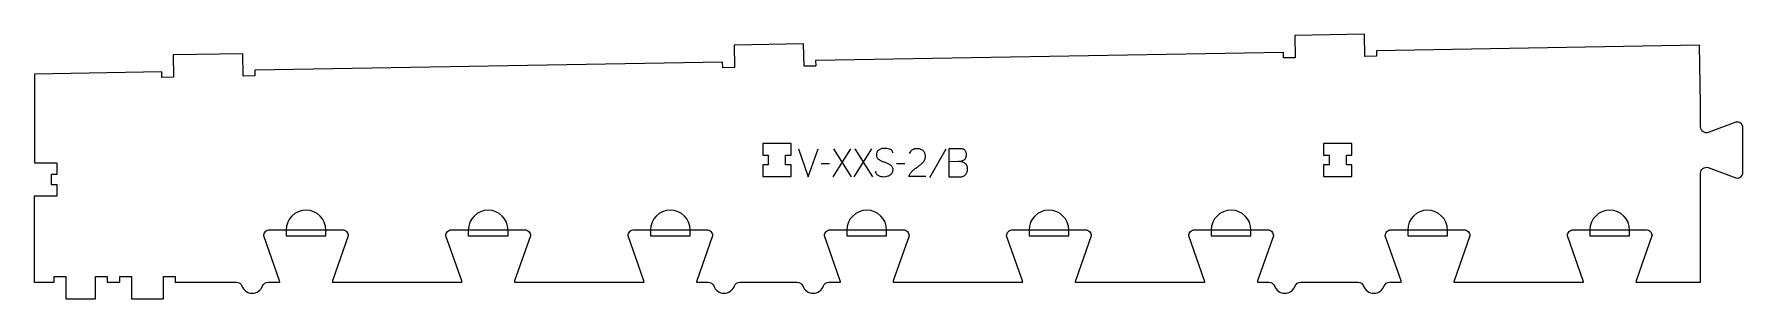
# Model space of a CAD drawing. Extents: x 0 to 1828, y 0 to 284.
import ezdxf

# ---------------------------------------------------------------- set-up
doc = ezdxf.new("R2010")
doc.units = 0
for name, color, linetype in [('1_ANYTOOL_1MMDEEP_LABELS_S', 2, 'CONTINUOUS'), ('3_ANYTOOL_CUTTHROUGH_INSID', 4, 'CONTINUOUS'), ('4_ANYTOOL_CUTTHROUGH_OUTSI', 5, 'CONTINUOUS'), ('5_ANYTOOL_HALF_MILL_9MM_IN', 3, 'CONTINUOUS')]:
    doc.layers.add(name, color=color, linetype=linetype)

msp = doc.modelspace()

# ---------------------------------------------------------------- linework, layer by layer
at = {"layer": '1_ANYTOOL_1MMDEEP_LABELS_S'}
for p, q in [((873.301834, 160.923198), (854.401834, 130.923198)), ((874.544691, 130.923198), (855.601834, 160.923198)), ((896.01612, 160.923198), (877.11612, 130.923198)), ((897.258977, 130.923198), (878.31612, 160.923198)), ((975.258977, 160.451769), (958.073263, 129.680341)), ((850.973263, 144.808912), (842.187549, 144.723198)), ((931.458977, 144.808912), (922.673263, 144.723198))]:
    msp.add_line(p, q, dxfattribs=at)
msp.add_lwpolyline([(817.844691, 160.923198), (828.21612, 130.923198), (838.758977, 160.923198)], dxfattribs=at)
for points in [[(918.644691, 156.337484, 0.071867), (918.451578, 157.67409, 0.100684), (917.825049, 158.855341, 0.047558), (917.350495, 159.331791, 0.038563), (916.800495, 159.720519, 0.037928), (916.103307, 160.067988, 0.026634), (915.36612, 160.323198, 0.028461), (912.342787, 161.009181, 0.041577), (909.258977, 161.266055, 0.036938), (907.756617, 161.154916, 0.041531), (906.29112, 160.810698, 0.041583), (904.913743, 160.23349, 0.038125), (903.644691, 159.444627, 0.057611), (902.574539, 158.452722, 0.065808), (901.780406, 157.232127, 0.06469), (901.30291, 155.772572, 0.046778), (901.158977, 154.237484, 0.052235), (901.321333, 152.687642, 0.075448), (901.86612, 151.237484, 0.076671), (902.782212, 150.064431, 0.061023), (903.987549, 149.180341, 0.021951), (907.016403, 147.652995, 0.018213), (910.158977, 146.373198, -0.02405), (913.260462, 145.067736, -0.02981), (916.201834, 143.437484, -0.068439), (917.343136, 142.471553, -0.079282), (918.151834, 141.219627, -0.076308), (918.576834, 139.640945, -0.047772), (918.601834, 137.994627, -0.046243), (918.3086, 136.313667, -0.06359), (917.658977, 134.742841, -0.064671), (916.686153, 133.458652, -0.057073), (915.430406, 132.444627, -0.067522), (912.462097, 131.081716, -0.070793), (909.237549, 130.580341, -0.064027), (906.098533, 130.942856, -0.070447), (903.173263, 132.123198, -0.054374), (902.014846, 132.972831, -0.074742), (901.11612, 134.083912, -0.075199), (900.593113, 135.390291, -0.057737), (900.430406, 136.794627)], [(954.044691, 130.966055), (935.744691, 131.008912, -0.034491), (936.40747, 132.756244, -0.037732), (937.314334, 134.389269, -0.037744), (938.453629, 135.863906, -0.03482), (939.794691, 137.158912, -0.00859), (942.753916, 139.557495, -0.008791), (945.794691, 141.851769, 0.020588), (948.61398, 144.085212, 0.025206), (951.21612, 146.566055, 0.046908), (952.236715, 147.867297, 0.051091), (952.983977, 149.341055, 0.050722), (953.43271, 150.98923, 0.041139), (953.573263, 152.694627, 0.039396), (953.430618, 154.502212, 0.058519), (952.94112, 156.241055, 0.060358), (952.150562, 157.648171, 0.061397), (951.044691, 158.823198, 0.048006), (949.688734, 159.745158, 0.045901), (948.183977, 160.398198, 0.045216), (946.443916, 160.800758, 0.034258), (944.658977, 160.923198, 0.055622), (942.024407, 160.629211, 0.079896), (939.580406, 159.648198, 0.080617), (937.611018, 157.982498, 0.060287), (936.173263, 155.823198)], [(978.687549, 147.251769), (989.230406, 147.380341, 0.046847), (992.179108, 147.856789, 0.060102), (994.951834, 148.944627, 0.086388), (996.058536, 149.814753, 0.076384), (996.832191, 150.996412, 0.070405), (997.32966, 152.684162, 0.036531), (997.458977, 154.451769, 0.031885), (997.367356, 155.887027, 0.051083), (997.04112, 157.283019, 0.053001), (996.532833, 158.369578, 0.064647), (995.787549, 159.305341, 0.064346), (994.814257, 160.030906, 0.050037), (993.698263, 160.518734, 0.048317), (992.253707, 160.835016, 0.029756), (990.773263, 160.923198), (978.687549, 160.923198)], [(978.687549, 160.923198), (978.687549, 130.923198), (988.373263, 130.923198), (990.901834, 130.837484, 0.048381), (992.580728, 130.941399, 0.066146), (994.185763, 131.421412, 0.067079), (995.549526, 132.270083, 0.057042), (996.66612, 133.430341, 0.037099), (997.560792, 134.801582, 0.042913), (998.225049, 136.296412, 0.043052), (998.616209, 137.85206, 0.040094), (998.744691, 139.451769, 0.045096), (998.58232, 141.248386, 0.070597), (998.01612, 142.949984, 0.073303), (997.090142, 144.279022, 0.067093), (995.830406, 145.301769, 0.063103), (992.655896, 146.726715, 0.053716), (989.230406, 147.380341)]]:
    msp.add_lwpolyline(points, format="xyb", dxfattribs=at)
at = {"layer": '3_ANYTOOL_CUTTHROUGH_INSID'}
for points in [[(803.748855, 130.956456), (809.998855, 130.956456), (809.998855, 143.456456), (803.998855, 143.456456), (803.998855, 153.956456), (809.998855, 153.956456), (809.998855, 166.456456), (779.498855, 166.456456), (779.498855, 153.956456), (785.498855, 153.956456), (785.498855, 143.456456), (779.498855, 143.456456), (779.498855, 130.956456)], [(1403.748855, 130.956456), (1409.998855, 130.956456), (1409.998855, 143.456456), (1403.998855, 143.456456), (1403.998855, 153.956456), (1409.998855, 153.956456), (1409.998855, 166.456456), (1379.498855, 166.456456), (1379.498855, 153.956456), (1385.498855, 153.956456), (1385.498855, 143.456456), (1379.498855, 143.456456), (1379.498855, 130.956456)]]:
    msp.add_lwpolyline(points, close=True, dxfattribs=at)
at = {"layer": '4_ANYTOOL_CUTTHROUGH_OUTSI'}
msp.add_lwpolyline([(216.404083, 18, -0.317837), (222.296639, 13.833333, 0.707107), (244.452652, 13.833333, -0.317837), (250.345208, 18), (262.743549, 18, 0.061335), (262.508424, 19.39487), (245.612891, 67.667412, -0.084368), (245.598855, 67.75, -0.414214), (251.848855, 74), (329.848855, 74, -0.414214), (336.098855, 67.75, -0.084368), (336.08482, 67.667412), (319.185707, 19.383805, 0.0608), (318.954376, 18), (457.643334, 18, 0.06141), (457.408424, 19.39487), (440.512891, 67.667412, -0.084368), (440.498855, 67.75, -0.414214), (446.748855, 74), (524.748855, 74, -0.414214), (530.998855, 67.75, -0.084368), (530.98482, 67.667412), (514.085707, 19.383805, 0.0608), (513.854376, 18), (652.543334, 18, 0.06141), (652.308424, 19.39487), (635.412891, 67.667412, -0.084368), (635.398855, 67.75, -0.414214), (641.648855, 74), (719.648855, 74, -0.414214), (725.898855, 67.75, -0.084368), (725.88482, 67.667412), (708.985707, 19.383805, 0.0609), (708.754662, 18), (721.154083, 18, -0.317837), (727.046639, 13.833333, 0.317837), (738.124646, 6, 0.317837), (749.202652, 13.833333, -0.317837), (755.095208, 18), (767.748855, 18), (803.74925, 18), (816.404083, 18, -0.317837), (822.296639, 13.833333, 0.707107), (844.452652, 13.833333, -0.317837), (850.345208, 18), (862.743549, 18, 0.061335), (862.508424, 19.39487), (845.612891, 67.667412, -0.084368), (845.598855, 67.75, -0.414214), (851.848855, 74), (929.848855, 74, -0.414214), (936.098855, 67.75, -0.084368), (936.08482, 67.667412), (919.185707, 19.383805, 0.0608), (918.954376, 18), (1057.643334, 18, 0.06141), (1057.408424, 19.39487), (1040.512891, 67.667412, -0.084368), (1040.498855, 67.75, -0.414214), (1046.748855, 74), (1124.748855, 74, -0.414214), (1130.998855, 67.75, -0.084368), (1130.98482, 67.667412), (1114.085707, 19.383805, 0.0608), (1113.854376, 18), (1252.543334, 18, 0.06141), (1252.308424, 19.39487), (1235.412891, 67.667412, -0.084368), (1235.398855, 67.75, -0.414214), (1241.648855, 74), (1319.648855, 74, -0.414214), (1325.898855, 67.75, -0.084368), (1325.88482, 67.667412), (1308.985707, 19.383805, 0.0609), (1308.754662, 18), (1321.154083, 18, -0.317837), (1327.046639, 13.833333, 0.707107), (1349.202652, 13.833333, -0.317837), (1355.095208, 18), (1367.748855, 18), (1403.74925, 18), (1416.404083, 18, -0.317837), (1422.296639, 13.833333, 0.707107), (1444.452652, 13.833333, -0.317837), (1450.345208, 18), (1462.743549, 18, 0.061335), (1462.508424, 19.39487), (1445.612891, 67.667412, -0.084368), (1445.598855, 67.75, -0.414214), (1451.848855, 74), (1529.848855, 74, -0.414214), (1536.098855, 67.75, -0.084368), (1536.08482, 67.667412), (1519.185707, 19.383805, 0.0608), (1518.954376, 18), (1657.643334, 18, 0.06141), (1657.408424, 19.39487), (1640.512891, 67.667412, -0.084368), (1640.498855, 67.75, -0.414214), (1646.748855, 74), (1724.748855, 74, -0.414214), (1730.998855, 67.75, -0.084368), (1730.98482, 67.667412), (1714.085707, 19.383805, 0.0608), (1713.854376, 18), (1782.948855, 18), (1782.948855, 109.895306), (1782.948622, 134.715909, -0.237079), (1785.467806, 139.730241, -0.237079), (1790.994546, 140.702324, -0.015604), (1791.009342, 140.697378), (1820.785327, 129.697847, 0.236338), (1825.85506, 130.596867, 0.237079), (1828.172709, 135.210051), (1828.172254, 183.716135, 0.237079), (1825.854604, 188.329321, 0.237101), (1820.77023, 189.223408), (1791.009346, 178.228359, -0.015608), (1790.994546, 178.223411, -0.237079), (1785.467806, 179.195495, -0.237079), (1782.948622, 184.209824), (1782.948413, 208.460685), (1781.840151, 271.941618), (1436.123901, 265.906139), (1436.224237, 260.156909, -0.414214), (1435.978638, 259.902584), (1423.980465, 259.69319, -0.414214), (1423.72614, 259.938789), (1423.311715, 283.685138), (1348.823061, 282.384934), (1349.237489, 258.638463, -0.414214), (1348.99189, 258.384139), (1336.993717, 258.174744, -0.414214), (1336.739392, 258.420344), (1336.639058, 264.169467), (836.123901, 255.431524), (836.224237, 249.682294, -0.414214), (835.978638, 249.42797), (823.980465, 249.218576, -0.414214), (823.72614, 249.464175), (823.311715, 273.210524), (748.823061, 271.91032), (749.237489, 248.163849, -0.414214), (748.99189, 247.909524), (736.993717, 247.70013, -0.414214), (736.739392, 247.945729), (736.639058, 253.694853), (236.123901, 244.95691), (236.224237, 239.20768, -0.414214), (235.978638, 238.953356), (223.980465, 238.743961, -0.414214), (223.72614, 238.989561), (223.311715, 262.73591), (148.823061, 261.435706), (149.237489, 237.689234, -0.414214), (148.99189, 237.43491), (136.993717, 237.225516, -0.414214), (136.739392, 237.471115), (136.639058, 243.220238), (0.308829, 240.840227), (0.180766, 145.630505), (23.93043, 145.630505, -0.414214), (24.18043, 145.380505), (24.18043, 133.380505, -0.414214), (23.93043, 133.130505), (18.18043, 133.130505), (18.18043, 122.630505), (23.93043, 122.630505, -0.414214), (24.18043, 122.380505), (24.18043, 110.380505, -0.414214), (23.93043, 110.130505), (0.1305, 110.130505), (0, 18), (21.499646, 18), (21.499646, 23.75, -0.414214), (21.749646, 24), (33.749646, 24, -0.414214), (33.999646, 23.75), (33.999646, 0), (65.587646, 0), (65.587646, 23.75, -0.414214), (65.837646, 24), (77.837646, 24, -0.414214), (78.087646, 23.75), (78.087646, 18), (91.499646, 18), (91.499646, 23.75, -0.414214), (91.749646, 24), (103.749646, 24, -0.414214), (103.999646, 23.75), (103.999646, 0), (138.499646, 0), (138.499646, 23.75, -0.414214), (138.749646, 24), (150.749646, 24, -0.414214), (150.999646, 23.75), (150.999646, 18)], format="xyb", close=True, dxfattribs=at)
at = {"layer": '5_ANYTOOL_HALF_MILL_9MM_IN'}
for points in [[(312.098855, 73.75, 1), (269.598855, 73.75), (269.598855, 67.5), (312.098855, 67.5)], [(506.998855, 73.75, 1), (464.498855, 73.75), (464.498855, 67.5), (506.998855, 67.5)], [(701.898855, 73.75, 1), (659.398855, 73.75), (659.398855, 67.5), (701.898855, 67.5)], [(912.098855, 73.75, 1), (869.598855, 73.75), (869.598855, 67.5), (912.098855, 67.5)], [(1106.998855, 73.75, 1), (1064.498855, 73.75), (1064.498855, 67.5), (1106.998855, 67.5)], [(1301.898855, 73.75, 1), (1259.398855, 73.75), (1259.398855, 67.5), (1301.898855, 67.5)], [(1512.098855, 73.75, 1), (1469.598855, 73.75), (1469.598855, 67.5), (1512.098855, 67.5)], [(1706.998855, 73.75, 1), (1664.498855, 73.75), (1664.498855, 67.5), (1706.998855, 67.5)]]:
    msp.add_lwpolyline(points, format="xyb", close=True, dxfattribs=at)

doc.saveas('drawing.dxf')
